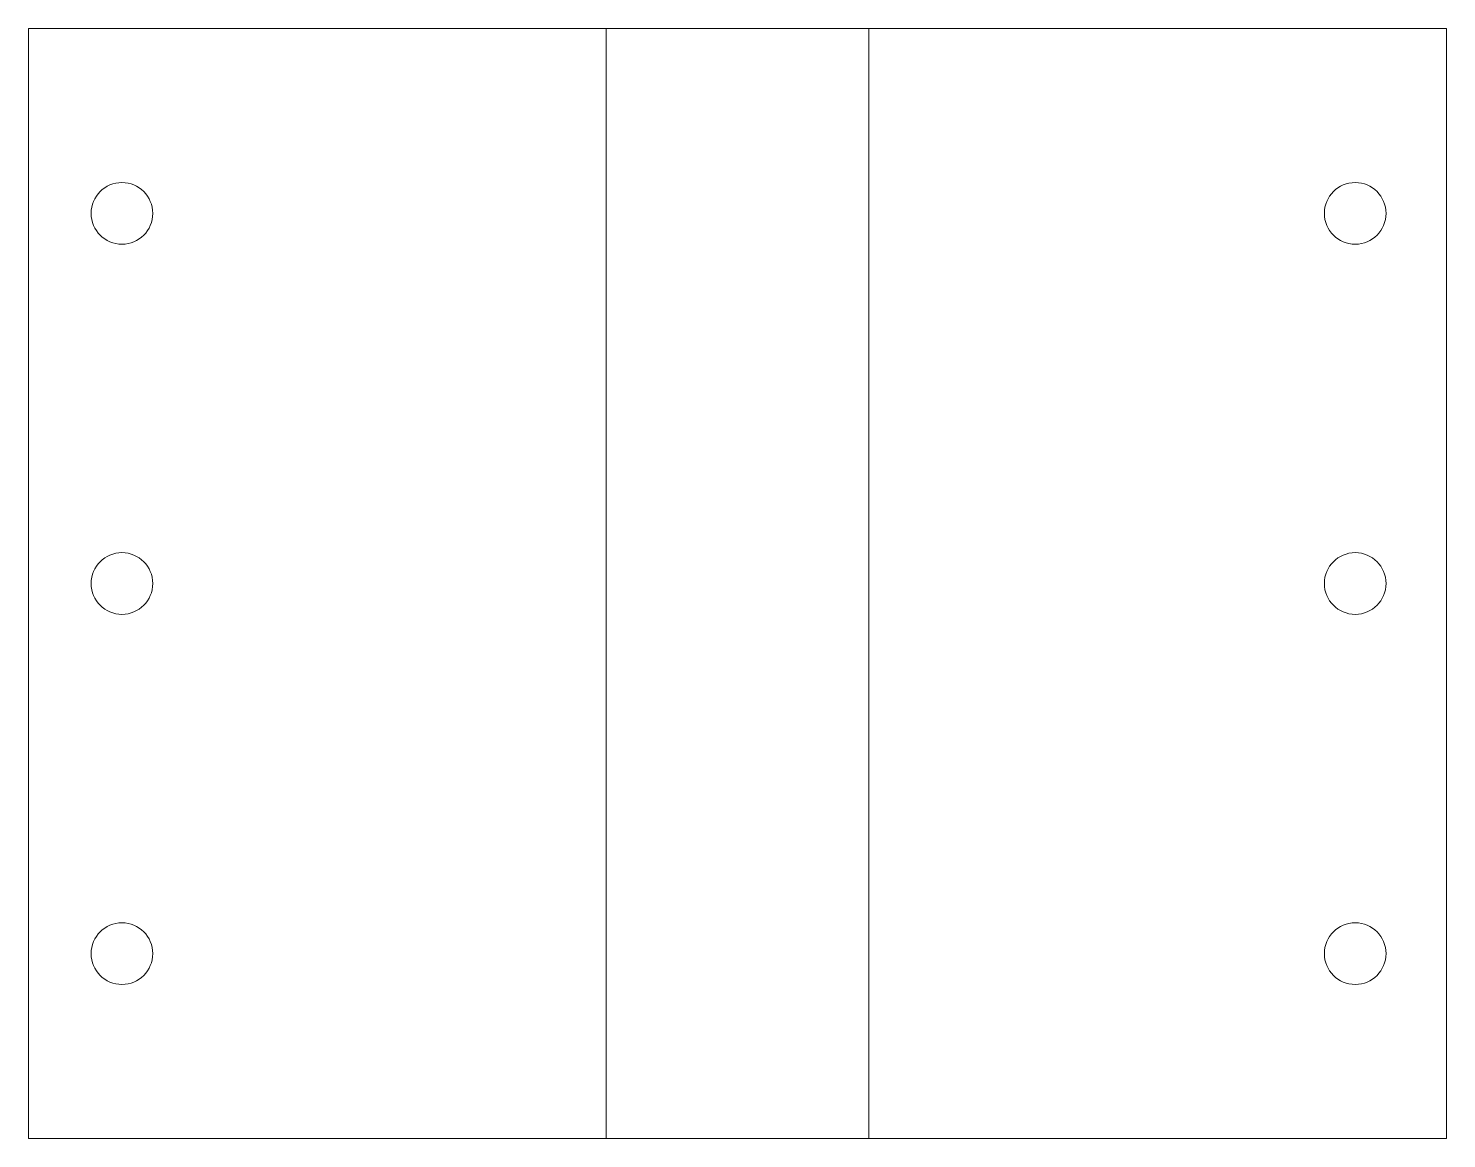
# Model space of a CAD drawing. Header units: inches. Extents: x 0 to 5.75, y 0 to 4.5.
import ezdxf

# ---------------------------------------------------------------- set-up
doc = ezdxf.new("R2010")
doc.units = ezdxf.units.IN
doc.layers.add('outline', color=7, linetype='CONTINUOUS', lineweight=0)

# ---------------------------------------------------------------- blocks, each defined once
blk = doc.blocks.new('carriag_top_bottom')
at = {"layer": 'outline'}
for p, q in [((0, 4.5), (5.75, 4.5)), ((0, 0), (0, 4.5)), ((2.3425, 4.5), (3.4075, 4.5)), ((2.3425, 0), (2.3425, 4.5)), ((3.4075, 4.5), (3.4075, 0)), ((5.75, 4.5), (5.75, 0)), ((5.75, 0), (0, 0)), ((3.4075, 0), (2.3425, 0))]:
    blk.add_line(p, q, dxfattribs=at)
for centre in [(0.3793, 3.75), (5.3793, 3.75), (0.3793, 2.25), (5.3793, 2.25), (0.3793, 0.75), (5.3793, 0.75)]:
    blk.add_circle(centre, 0.125, dxfattribs=at)

msp = doc.modelspace()

# ---------------------------------------------------------------- block references
at = {"layer": 'outline'}
msp.add_blockref('carriag_top_bottom', (0, 0), dxfattribs=at)

doc.saveas('drawing.dxf')
